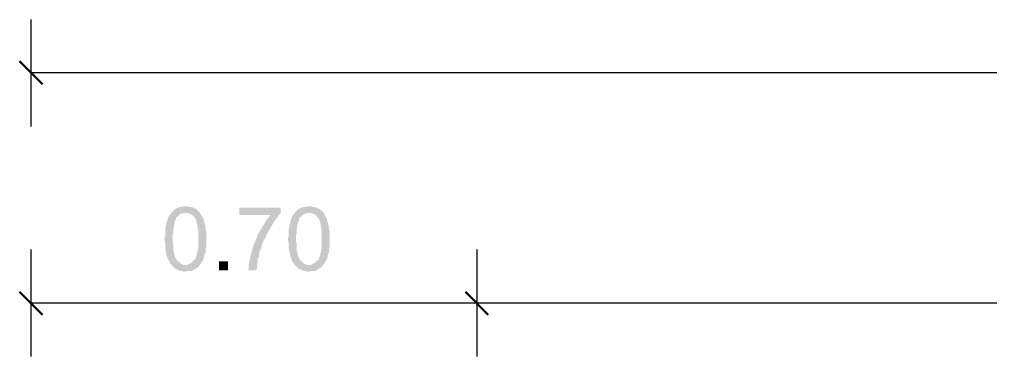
# Model space of a CAD drawing. Header units: millimetres. Extents: x 0.3 to 47.5, y 0.1 to 28.
# Drawn here: x 26.484 to 27.684, y 4.28 to 4.697 of the extents above; entities that cross this region are included whole.
import ezdxf

# ---------------------------------------------------------------- set-up
doc = ezdxf.new("R2010")
doc.units = ezdxf.units.MM
doc.layers.add('PDF _Geometria', color=7, linetype='Continuous')
doc.layers.add('PDF _Riempimenti solidi', color=7, linetype='Continuous')

msp = doc.modelspace()

# ---------------------------------------------------------------- hatches: boundary and pattern name
at = {"layer": 'PDF _Riempimenti solidi', "transparency": 33554559}
for points in [[(26.6892, 4.4657), (26.6867, 4.4657), (26.685, 4.4649), (26.6825, 4.4649), (26.6808, 4.4641), (26.6783, 4.4632), (26.6767, 4.4624), (26.675, 4.4607), (26.6733, 4.4591), (26.6717, 4.4574), (26.6925, 4.4574), (26.6942, 4.4566), (26.6958, 4.4557), (26.6975, 4.4549), (26.6992, 4.4532), (26.7008, 4.4516), (26.7008, 4.4507), (26.7017, 4.4499), (26.7025, 4.4482), (26.7025, 4.4466), (26.7033, 4.4449), (26.7033, 4.4432), (26.7042, 4.4416), (26.7042, 4.4391), (26.705, 4.4366), (26.705, 4.4132), (26.7042, 4.4116), (26.7042, 4.4091), (26.7033, 4.4074), (26.7033, 4.4049), (26.7025, 4.4032), (26.7017, 4.4024), (26.7017, 4.4007), (26.7008, 4.3999), (26.7, 4.3991), (26.6983, 4.3974), (26.6967, 4.3957), (26.695, 4.3949), (26.6933, 4.3941), (26.6917, 4.3932), (26.6892, 4.3932), (26.6725, 4.3924), (26.6742, 4.3907), (26.6767, 4.3882), (26.6792, 4.3874), (26.6808, 4.3866), (26.6825, 4.3857), (26.685, 4.3857), (26.6867, 4.3849), (26.69, 4.3849), (26.6917, 4.3857), (26.6967, 4.3857), (26.6983, 4.3866), (26.7, 4.3874), (26.7025, 4.3891), (26.7033, 4.3899), (26.7042, 4.3899), (26.7058, 4.3916), (26.7067, 4.3932), (26.7083, 4.3949), (26.7092, 4.3966), (26.7108, 4.3991), (26.7117, 4.4007), (26.7125, 4.4032), (26.7125, 4.4049), (26.7133, 4.4074), (26.7142, 4.4091), (26.7142, 4.4132), (26.715, 4.4157), (26.715, 4.4341), (26.7142, 4.4366), (26.7142, 4.4407), (26.7133, 4.4424), (26.7133, 4.4441), (26.7125, 4.4457), (26.7117, 4.4482), (26.7117, 4.4499), (26.71, 4.4524), (26.7092, 4.4541), (26.7083, 4.4557), (26.7075, 4.4574), (26.7058, 4.4591), (26.7042, 4.4607), (26.7025, 4.4624), (26.7008, 4.4632), (26.7, 4.4632), (26.6983, 4.4641), (26.6958, 4.4649), (26.6942, 4.4649), (26.6917, 4.4657)], [(26.8067, 4.4641), (26.7558, 4.4641), (26.7558, 4.4549), (26.795, 4.4549), (26.7942, 4.4549), (26.7933, 4.4532), (26.7917, 4.4516), (26.79, 4.4499), (26.7892, 4.4482), (26.7875, 4.4466), (26.7867, 4.4441), (26.7858, 4.4424), (26.7842, 4.4407), (26.7833, 4.4382), (26.7817, 4.4366), (26.7808, 4.4341), (26.78, 4.4332), (26.7783, 4.4299), (26.7775, 4.4274), (26.7767, 4.4257), (26.7758, 4.4232), (26.775, 4.4216), (26.7742, 4.4191), (26.7733, 4.4174), (26.7725, 4.4149), (26.7717, 4.4132), (26.7717, 4.4107), (26.7708, 4.4091), (26.7708, 4.4082), (26.77, 4.4057), (26.7692, 4.4032), (26.7692, 4.4007), (26.7683, 4.3982), (26.7683, 4.3966), (26.7675, 4.3941), (26.7675, 4.3882), (26.7667, 4.3866), (26.7767, 4.3866), (26.7775, 4.3891), (26.7775, 4.3932), (26.7783, 4.3957), (26.7783, 4.3999), (26.7792, 4.4024), (26.78, 4.4041), (26.78, 4.4066), (26.7808, 4.4082), (26.7808, 4.4091), (26.7817, 4.4116), (26.7825, 4.4132), (26.7833, 4.4157), (26.7833, 4.4174), (26.7842, 4.4199), (26.785, 4.4216), (26.7858, 4.4232), (26.7875, 4.4257), (26.7883, 4.4274), (26.7892, 4.4299), (26.7908, 4.4332), (26.7925, 4.4357), (26.7942, 4.4391), (26.7958, 4.4416), (26.7967, 4.4432), (26.7983, 4.4457), (26.7992, 4.4474), (26.8008, 4.4491), (26.8017, 4.4507), (26.8033, 4.4524), (26.8042, 4.4541), (26.8058, 4.4557), (26.8067, 4.4566)], [(26.8417, 4.4657), (26.8392, 4.4657), (26.8375, 4.4649), (26.835, 4.4649), (26.8333, 4.4641), (26.8308, 4.4632), (26.8292, 4.4624), (26.8275, 4.4607), (26.8258, 4.4591), (26.8242, 4.4574), (26.845, 4.4574), (26.8467, 4.4566), (26.8483, 4.4557), (26.85, 4.4549), (26.8517, 4.4532), (26.8533, 4.4516), (26.8533, 4.4507), (26.8542, 4.4499), (26.855, 4.4482), (26.855, 4.4466), (26.8558, 4.4449), (26.8558, 4.4432), (26.8567, 4.4416), (26.8567, 4.4391), (26.8575, 4.4366), (26.8575, 4.4132), (26.8567, 4.4116), (26.8567, 4.4091), (26.8558, 4.4074), (26.8558, 4.4049), (26.855, 4.4032), (26.8542, 4.4024), (26.8542, 4.4007), (26.8533, 4.3999), (26.8525, 4.3991), (26.8508, 4.3974), (26.8492, 4.3957), (26.8475, 4.3949), (26.8442, 4.3932), (26.8417, 4.3932), (26.825, 4.3924), (26.8267, 4.3907), (26.8292, 4.3882), (26.8317, 4.3874), (26.8333, 4.3866), (26.835, 4.3857), (26.8375, 4.3857), (26.8392, 4.3849), (26.8425, 4.3849), (26.8442, 4.3857), (26.8492, 4.3857), (26.8508, 4.3866), (26.8525, 4.3874), (26.855, 4.3891), (26.8558, 4.3899), (26.8567, 4.3899), (26.8583, 4.3916), (26.8592, 4.3932), (26.8608, 4.3949), (26.8617, 4.3966), (26.8633, 4.3991), (26.8642, 4.4007), (26.865, 4.4032), (26.865, 4.4049), (26.8658, 4.4074), (26.8667, 4.4091), (26.8667, 4.4132), (26.8675, 4.4157), (26.8675, 4.4341), (26.8667, 4.4366), (26.8667, 4.4407), (26.8658, 4.4424), (26.8658, 4.4441), (26.865, 4.4457), (26.8642, 4.4482), (26.8642, 4.4499), (26.8625, 4.4524), (26.8617, 4.4541), (26.8608, 4.4557), (26.86, 4.4574), (26.8583, 4.4591), (26.855, 4.4624), (26.8533, 4.4632), (26.8525, 4.4632), (26.8508, 4.4641), (26.8483, 4.4649), (26.8467, 4.4649), (26.8442, 4.4657)], [(26.6717, 4.4574), (26.6708, 4.4557), (26.6692, 4.4541), (26.6683, 4.4524), (26.6675, 4.4499), (26.6667, 4.4482), (26.6667, 4.4474), (26.6658, 4.4457), (26.6658, 4.4441), (26.665, 4.4416), (26.665, 4.4399), (26.6642, 4.4374), (26.6642, 4.4282), (26.6633, 4.4257), (26.6633, 4.4241), (26.6642, 4.4216), (26.6642, 4.4132), (26.665, 4.4116), (26.665, 4.4091), (26.6658, 4.4066), (26.6658, 4.4049), (26.6667, 4.4032), (26.6675, 4.4007), (26.67, 4.3957), (26.6708, 4.3949), (26.6717, 4.3932), (26.6725, 4.3924), (26.6892, 4.3932), (26.6867, 4.3932), (26.685, 4.3941), (26.6833, 4.3949), (26.6817, 4.3966), (26.68, 4.3974), (26.6783, 4.3999), (26.6775, 4.4007), (26.6758, 4.4041), (26.6758, 4.4057), (26.675, 4.4074), (26.675, 4.4091), (26.6742, 4.4116), (26.6742, 4.4191), (26.6733, 4.4224), (26.6733, 4.4299), (26.6742, 4.4332), (26.6742, 4.4382), (26.675, 4.4399), (26.675, 4.4424), (26.6758, 4.4441), (26.6758, 4.4466), (26.6767, 4.4482), (26.6775, 4.4491), (26.6775, 4.4507), (26.6783, 4.4524), (26.68, 4.4532), (26.6817, 4.4549), (26.6833, 4.4566), (26.685, 4.4566), (26.6875, 4.4574), (26.6892, 4.4574)], [(26.8242, 4.4574), (26.8233, 4.4557), (26.8217, 4.4541), (26.8208, 4.4524), (26.82, 4.4499), (26.8192, 4.4482), (26.8192, 4.4474), (26.8183, 4.4457), (26.8183, 4.4441), (26.8175, 4.4416), (26.8175, 4.4399), (26.8167, 4.4374), (26.8167, 4.4282), (26.8158, 4.4257), (26.8158, 4.4241), (26.8167, 4.4216), (26.8167, 4.4132), (26.8175, 4.4116), (26.8175, 4.4091), (26.8183, 4.4066), (26.8183, 4.4049), (26.8192, 4.4032), (26.82, 4.4007), (26.8225, 4.3957), (26.8233, 4.3949), (26.8242, 4.3932), (26.825, 4.3924), (26.8417, 4.3932), (26.8392, 4.3932), (26.8375, 4.3941), (26.8358, 4.3949), (26.8342, 4.3966), (26.8325, 4.3974), (26.8308, 4.3999), (26.83, 4.4007), (26.8283, 4.4041), (26.8283, 4.4057), (26.8275, 4.4074), (26.8275, 4.4091), (26.8267, 4.4116), (26.8267, 4.4191), (26.8258, 4.4224), (26.8258, 4.4299), (26.8267, 4.4332), (26.8267, 4.4382), (26.8275, 4.4399), (26.8275, 4.4424), (26.8283, 4.4441), (26.8283, 4.4466), (26.8292, 4.4482), (26.83, 4.4491), (26.83, 4.4507), (26.8308, 4.4524), (26.8325, 4.4532), (26.8342, 4.4549), (26.8358, 4.4566), (26.8375, 4.4566), (26.84, 4.4574), (26.8417, 4.4574)]]:
    msp.add_hatch(color=256, dxfattribs=at).paths.add_polyline_path(points)

# ---------------------------------------------------------------- linework, layer by layer
at = {"layer": 'PDF _Geometria', "lineweight": 25}
for points in [[(26.4983, 4.6966), (26.4983, 4.5641)], [(34.2942, 4.6307), (26.4983, 4.6307)], [(26.4983, 4.4124), (26.4983, 4.2799)], [(27.0492, 4.4124), (27.0492, 4.2799)], [(34.2942, 4.3457), (30.3958, 4.3457), (27.0492, 4.3457), (26.4983, 4.3457)]]:
    msp.add_lwpolyline(points, dxfattribs=at)
at = {"layer": 'PDF _Geometria', "lineweight": 50}
for points in [[(26.4842, 4.6449), (26.5125, 4.6166)], [(26.4842, 4.3599), (26.5125, 4.3316)], [(27.035, 4.3599), (27.0633, 4.3316)]]:
    msp.add_lwpolyline(points, dxfattribs=at)
at = {"layer": 'PDF _Riempimenti solidi', "lineweight": 25, "transparency": 33554559}
msp.add_solid([(26.7417, 4.3866), (26.7417, 4.3974), (26.7308, 4.3866), (26.7308, 4.3974)], dxfattribs=at)

doc.saveas('drawing.dxf')
